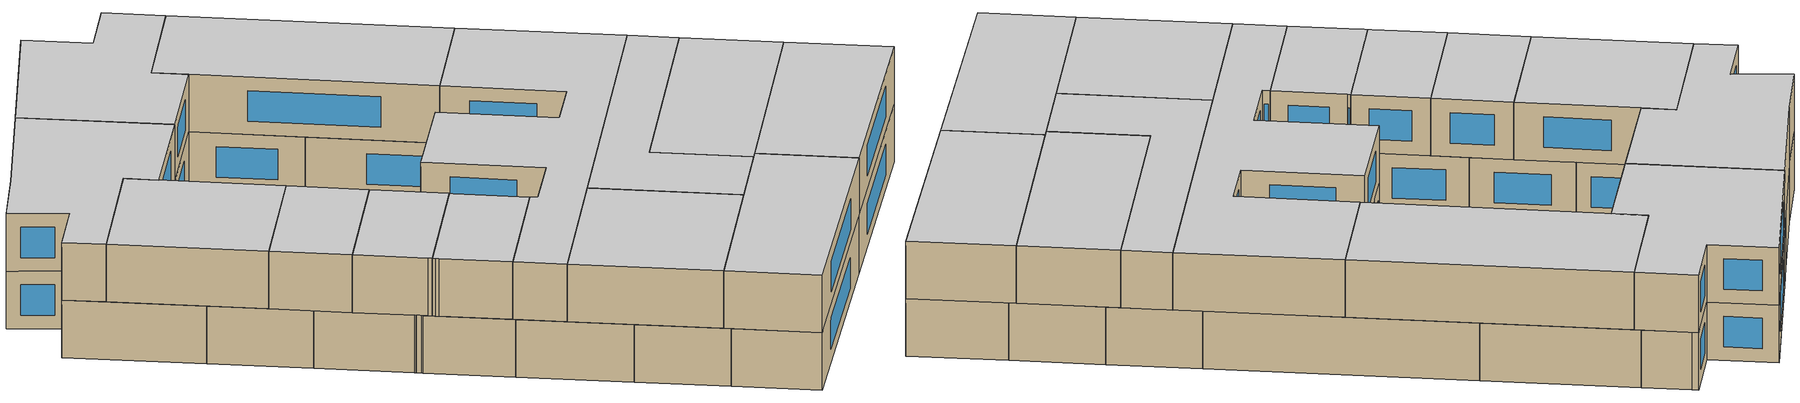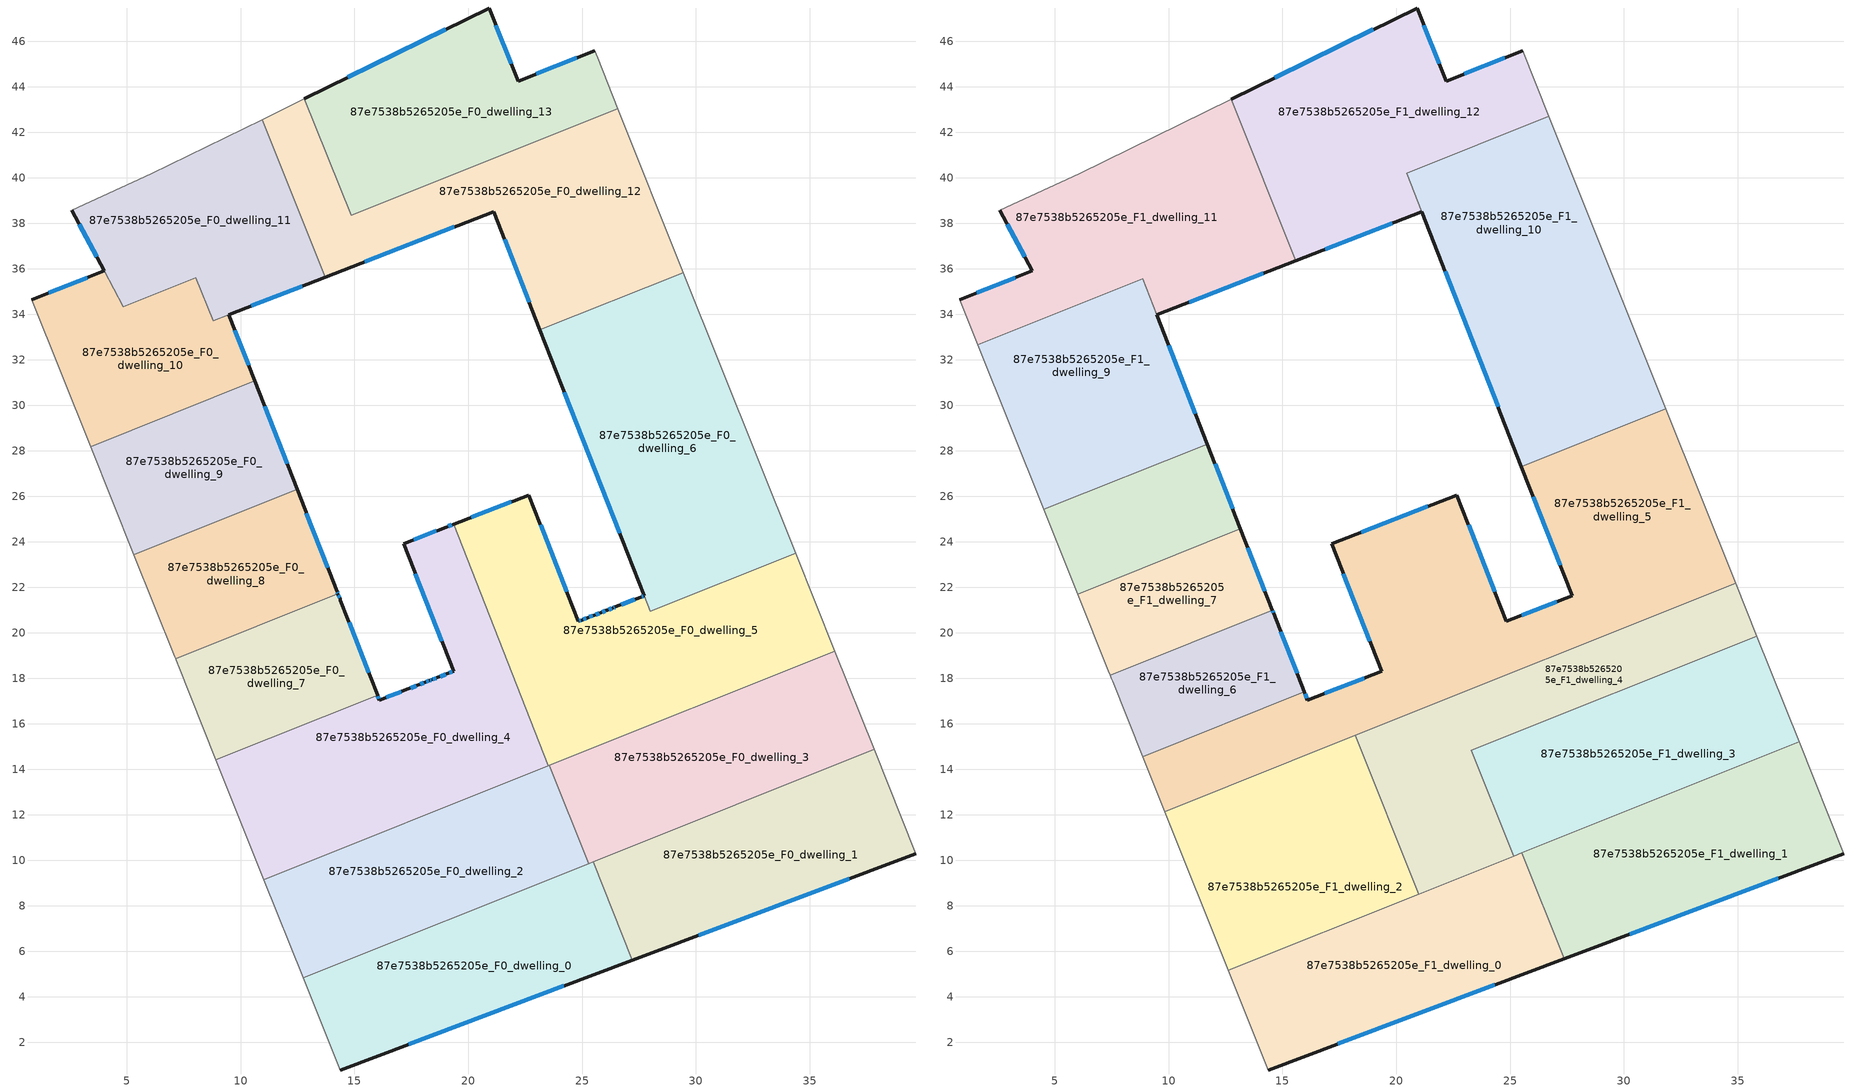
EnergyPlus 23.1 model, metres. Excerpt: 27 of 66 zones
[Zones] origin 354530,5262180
87e7538b5265205e_F0_dwelling_0
 floor ground (EU_floor_Construction): 25.48,9.93 27.21,5.61 14.37,0.78 12.75,4.84 25.29,9.86 z0
 wall outside (EU_wall_Construction): 14.37,0.78 27.21,5.61 z0:3
 wall to 87e7538b5265205e_F0_dwelling_1 (EU_wall_Construction): 27.21,5.61 25.48,9.93 25.67,10.01 z0:3
 wall adiabatic (EU_wall_Construction): 12.75,4.84 14.37,0.78 z0:3
 wall to 87e7538b5265205e_F0_dwelling_2 (EU_wall_Construction): 25.29,9.86 12.75,4.84 z0:3
 wall to 87e7538b5265205e_F0_dwelling_3 (EU_wall_Construction): 25.48,9.93 25.29,9.86 / 25.67,10.01 25.48,9.94 z0:3
 window (EU_Window_Construction): 17.39,1.92 24.2,4.48 z0.7:2.3
 ceiling adiabatic (EU_roof_Construction): 27.21,5.61 25.48,9.94 25.29,9.86 12.75,4.84 14.37,0.78 z3
87e7538b5265205e_F0_dwelling_1
 floor ground (EU_floor_Construction): 37.84,14.87 39.67,10.3 27.21,5.61 25.48,9.93 z0
 wall outside (EU_wall_Construction): 27.21,5.61 39.67,10.3 z0:3
 wall adiabatic (EU_wall_Construction): 39.67,10.3 37.84,14.87 z0:3
 wall to 87e7538b5265205e_F0_dwelling_3 (EU_wall_Construction): 37.84,14.87 25.67,10.01 z0:3
 window (EU_Window_Construction): 30.14,6.71 36.74,9.2 z0.7:2.3
87e7538b5265205e_F0_dwelling_10
 floor ground (EU_floor_Construction): 9.47,33.97 10.61,31.07 3.4,28.18 0.81,34.64 4,35.9 4.84,34.34 8.03,35.61 8.79,33.71 z0
 wall outside (EU_wall_Construction): 4,35.9 0.81,34.64 / 10.61,31.07 9.47,33.97 z0:3
 wall to 87e7538b5265205e_F0_dwelling_11 (EU_wall_Construction): 9.47,33.97 8.79,33.71 8.03,35.61 4.84,34.34 4,35.9 z0:3
 wall to 87e7538b5265205e_F0_dwelling_9 (EU_wall_Construction): 3.4,28.18 10.61,31.07 z0:3
 wall adiabatic (EU_wall_Construction): 0.81,34.64 3.4,28.18 z0:3
 window (EU_Window_Construction): 3.25,35.6 1.56,34.93 / 10.34,31.75 9.74,33.29 z0.7:2.3
87e7538b5265205e_F0_dwelling_11
 floor ground (EU_floor_Construction): 10.94,42.55 13.71,35.63 8.79,33.71 8.03,35.61 4.84,34.34 2.58,38.57 6.08,40.17 z0
 wall outside (EU_wall_Construction): 2.58,38.57 4,35.91 / 9.47,33.97 13.71,35.63 z0:3
 wall adiabatic (EU_wall_Construction): 10.94,42.55 6.08,40.17 2.58,38.57 z0:3
 wall to 87e7538b5265205e_F0_dwelling_12 (EU_wall_Construction): 13.71,35.63 10.94,42.55 z0:3
 window (EU_Window_Construction): 2.91,37.95 3.67,36.53 / 10.47,34.36 12.71,35.24 z0.7:2.3
87e7538b5265205e_F0_dwelling_12
 floor ground (EU_floor_Construction): 26.57,43.03 29.45,35.83 23.15,33.31 21.11,38.51 13.71,35.63 10.94,42.55 12.8,43.47 14.85,38.34 z0
 wall outside (EU_wall_Construction): 13.71,35.63 21.11,38.51 23.15,33.31 z0:3
 wall to 87e7538b5265205e_F0_dwelling_13 (EU_wall_Construction): 26.57,43.03 14.85,38.34 12.8,43.47 z0:3
 wall adiabatic (EU_wall_Construction): 29.45,35.83 26.57,43.03 / 12.8,43.47 10.94,42.55 z0:3
 wall to 87e7538b5265205e_F0_dwelling_6 (EU_wall_Construction): 23.15,33.31 29.45,35.83 z0:3
 window (EU_Window_Construction): 21.59,37.29 22.67,34.53 / 15.45,36.3 19.37,37.84 z0.7:2.3
87e7538b5265205e_F0_dwelling_13
 floor ground (EU_floor_Construction): 25.55,45.58 25.68,45.26 26.57,43.03 14.85,38.34 12.8,43.47 20.91,47.46 22.2,44.25 z0
 wall outside (EU_wall_Construction): 25.55,45.58 22.2,44.25 20.91,47.46 12.8,43.47 z0:3
 wall adiabatic (EU_wall_Construction): 26.57,43.03 25.68,45.26 25.55,45.58 z0:3
 window (EU_Window_Construction): 24.77,45.26 22.99,44.56 / 19.01,46.52 14.71,44.41 / 21.9,45 21.22,46.7 z0.7:2.3
87e7538b5265205e_F0_dwelling_2
 floor ground (EU_floor_Construction): 23.57,14.17 25.29,9.86 12.75,4.84 11.02,9.15 z0
 wall to 87e7538b5265205e_F0_dwelling_3 (EU_wall_Construction): 25.29,9.86 23.57,14.17 z0:3
 wall adiabatic (EU_wall_Construction): 11.02,9.15 12.75,4.84 z0:3
 wall to 87e7538b5265205e_F0_dwelling_4 (EU_wall_Construction): 23.51,14.15 11.02,9.15 z0:3
 wall to 87e7538b5265205e_F0_dwelling_5 (EU_wall_Construction): 23.57,14.17 23.51,14.15 z0:3
87e7538b5265205e_F0_dwelling_3
 floor ground (EU_floor_Construction): 36.11,19.19 37.84,14.87 25.29,9.86 23.57,14.17 z0
 wall to 87e7538b5265205e_F0_dwelling_5 (EU_wall_Construction): 36.11,19.19 23.57,14.17 z0:3
 wall adiabatic (EU_wall_Construction): 37.84,14.87 36.11,19.19 z0:3
87e7538b5265205e_F0_dwelling_4
 floor ground (EU_floor_Construction): 19.36,24.77 23.51,14.15 11.02,9.15 8.91,14.42 16.01,17.26 16.1,17.04 17.35,17.53 17.82,17.71 18.1,17.82 18.32,17.91 18.38,17.93 18.66,18.04 19.11,18.21 19.36,18.31 17.16,23.92 19.03,24.64 z0
 wall outside (EU_wall_Construction): 19.36,24.77 19.03,24.64 17.16,23.92 19.36,18.31 19.11,18.21 18.66,18.04 18.38,17.93 18.32,17.91 18.1,17.82 17.82,17.71 17.35,17.53 16.1,17.04 16.01,17.26 z0:3
 wall to 87e7538b5265205e_F0_dwelling_5 (EU_wall_Construction): 23.51,14.15 19.36,24.77 z0:3
 wall adiabatic (EU_wall_Construction): 8.91,14.42 11.02,9.15 z0:3
 wall to 87e7538b5265205e_F0_dwelling_7 (EU_wall_Construction): 16.01,17.26 8.91,14.42 z0:3
 window (EU_Window_Construction): 17.71,17.67 17.46,17.57 / 18.04,17.79 17.89,17.74 / 18.27,17.88 18.15,17.84 / 18.37,17.92 18.34,17.91 / 18.6,18.01 18.45,17.95 / 19.01,18.17 18.77,18.08 / 19.3,18.28 19.17,18.23 / 17.68,22.6 18.84,19.63 / 18.59,24.47 17.6,24.09 / 19.28,24.74 19.11,24.67 / 16.08,17.09 16.03,17.21 / 17.06,17.41 16.39,17.16 z0.7:2.3
 ceiling adiabatic (EU_roof_Construction): 19.38,12.5 18.19,15.49 9.83,12.14 11.02,9.15 z3
87e7538b5265205e_F0_dwelling_5
 floor ground (EU_floor_Construction): 34.38,23.5 36.11,19.19 23.57,14.17 23.51,14.15 19.36,24.77 22.67,26.05 24.84,20.51 24.98,20.56 25.26,20.67 25.54,20.78 25.82,20.89 26.07,20.98 26.1,20.99 26.38,21.1 26.45,21.13 26.47,21.14 27.59,21.57 27.73,21.62 27.99,20.95 z0
 wall outside (EU_wall_Construction): 27.73,21.62 27.59,21.57 26.47,21.14 26.45,21.13 26.38,21.1 26.1,20.99 26.07,20.98 25.82,20.89 25.54,20.78 25.26,20.67 24.98,20.56 24.84,20.51 22.67,26.05 19.36,24.77 z0:3
 wall to 87e7538b5265205e_F0_dwelling_6 (EU_wall_Construction): 34.38,23.5 27.99,20.95 27.73,21.62 z0:3
 wall adiabatic (EU_wall_Construction): 36.11,19.19 34.38,23.5 z0:3
 window (EU_Window_Construction): 24.33,21.81 23.18,24.75 / 24.95,20.55 24.87,20.52 / 25.2,20.64 25.05,20.59 / 25.48,20.75 25.33,20.69 / 25.76,20.86 25.61,20.8 / 26.01,20.96 25.88,20.91 / 26.31,21.08 26.17,21.02 / 26.43,21.12 26.4,21.11 / 27.32,21.47 26.73,21.24 / 27.69,21.61 27.62,21.58 / 21.89,25.75 20.14,25.07 z0.7:2.3
87e7538b5265205e_F0_dwelling_6
 floor ground (EU_floor_Construction): 29.45,35.83 34.38,23.5 27.99,20.95 23.15,33.31 z0
 wall outside (EU_wall_Construction): 23.15,33.31 27.72,21.63 z0:3
 wall adiabatic (EU_wall_Construction): 34.38,23.5 29.45,35.83 z0:3
 window (EU_Window_Construction): 24.23,30.57 26.65,24.37 z0.7:2.3
 ceiling adiabatic (EU_roof_Construction): 34.38,23.5 31.85,29.84 25.5,27.31 27.99,20.95 z3
87e7538b5265205e_F0_dwelling_7
 floor ground (EU_floor_Construction): 14.38,21.43 16.01,17.26 8.91,14.42 7.25,18.58 7.23,18.62 7.14,18.86 14.27,21.71 14.36,21.48 z0
 wall outside (EU_wall_Construction): 16.01,17.26 14.38,21.43 14.36,21.48 14.27,21.71 z0:3
 wall adiabatic (EU_wall_Construction): 7.14,18.86 7.23,18.62 7.25,18.58 8.91,14.42 z0:3
 wall to 87e7538b5265205e_F0_dwelling_8 (EU_wall_Construction): 14.27,21.71 7.14,18.86 z0:3
 window (EU_Window_Construction): 14.34,21.53 14.29,21.66 / 15.63,18.24 14.76,20.45 z0.7:2.3
87e7538b5265205e_F0_dwelling_8
 floor ground (EU_floor_Construction): 12.47,26.3 14.23,21.8 14.27,21.71 7.14,18.86 7.1,18.95 5.3,23.43 z0
 wall outside (EU_wall_Construction): 14.27,21.71 14.23,21.8 12.47,26.3 z0:3
 wall adiabatic (EU_wall_Construction): 5.3,23.43 7.1,18.95 7.14,18.86 z0:3
 wall to 87e7538b5265205e_F0_dwelling_9 (EU_wall_Construction): 12.47,26.3 5.3,23.43 z0:3
 window (EU_Window_Construction): 13.82,22.86 12.89,25.24 / 14.26,21.73 14.24,21.78 z0.7:2.3
87e7538b5265205e_F0_dwelling_9
 floor ground (EU_floor_Construction): 10.61,31.07 12.47,26.3 5.3,23.43 3.4,28.18 z0
 wall outside (EU_wall_Construction): 12.47,26.3 10.61,31.07 z0:3
 wall adiabatic (EU_wall_Construction): 3.4,28.18 5.3,23.43 z0:3
 window (EU_Window_Construction): 12.04,27.42 11.05,29.95 z0.7:2.3
87e7538b5265205e_F1_dwelling_0
 floor to 87e7538b5265205e_F0_dwelling_1 (EU_floor_Construction): 25.65,10 27.38,5.67 27.21,5.61 25.48,9.93 z3
 floor to 87e7538b5265205e_F0_dwelling_3 (EU_floor_Construction): 25.51,10.33 25.65,10 25.29,9.86 25.16,10.19 z3
 floor to 87e7538b5265205e_F0_dwelling_2 (EU_floor_Construction): 25.16,10.19 25.29,9.86 12.75,4.84 12.62,5.17 z3
 floor adiabatic (EU_floor_Construction): 25.65,10 25.48,9.93 27.21,5.61 14.37,0.78 12.75,4.84 z3
 wall outside (EU_wall_Construction): 14.37,0.78 27.38,5.67 z3:6
 wall to 87e7538b5265205e_F1_dwelling_1 (EU_wall_Construction): 27.38,5.67 25.51,10.33 z3:6
 wall adiabatic (EU_wall_Construction): 12.62,5.17 14.37,0.78 z3:6
 wall to 87e7538b5265205e_F1_dwelling_2 (EU_wall_Construction): 20.98,8.52 12.62,5.17 z3:6
 wall to 87e7538b5265205e_F1_dwelling_4 (EU_wall_Construction): 25.16,10.19 20.98,8.51 z3:6
 wall to 87e7538b5265205e_F1_dwelling_3 (EU_wall_Construction): 25.51,10.33 25.16,10.19 z3:6
 window (EU_Window_Construction): 17.43,1.93 24.32,4.53 z3.7:5.3
 ceiling to 87e7538b5265205e_F2_dwelling_0 (EU_floor_Construction): 27.38,5.67 25.51,10.33 12.62,5.17 14.37,0.78 z6
87e7538b5265205e_F1_dwelling_1
 floor to 87e7538b5265205e_F0_dwelling_1 (EU_floor_Construction): 37.84,14.87 39.67,10.3 27.38,5.67 25.65,10 z3
 floor to 87e7538b5265205e_F0_dwelling_3 (EU_floor_Construction): 37.7,15.21 37.84,14.87 25.65,10 25.51,10.33 z3
 wall outside (EU_wall_Construction): 27.38,5.67 39.67,10.3 z3:6
 wall adiabatic (EU_wall_Construction): 39.67,10.3 37.7,15.21 z3:6
 wall to 87e7538b5265205e_F1_dwelling_3 (EU_wall_Construction): 37.7,15.21 25.51,10.33 z3:6
 window (EU_Window_Construction): 30.26,6.76 36.78,9.21 z3.7:5.3
 ceiling to 87e7538b5265205e_F2_dwelling_1 (EU_floor_Construction): 39.67,10.3 37.7,15.21 25.51,10.33 27.38,5.67 z6
87e7538b5265205e_F1_dwelling_10
 floor to 87e7538b5265205e_F0_dwelling_12 (EU_floor_Construction): 26.71,42.7 29.45,35.83 23.15,33.31 20.45,40.2 z3
 floor to 87e7538b5265205e_F0_dwelling_6 (EU_floor_Construction): 29.45,35.83 31.85,29.84 25.5,27.31 23.15,33.31 z3
 wall outside (EU_wall_Construction): 21.11,38.51 25.5,27.3 z3:6
 wall to 87e7538b5265205e_F1_dwelling_12 (EU_wall_Construction): 26.71,42.7 20.45,40.2 21.11,38.51 z3:6
 wall adiabatic (EU_wall_Construction): 31.85,29.84 26.71,42.7 z3:6
 wall to 87e7538b5265205e_F1_dwelling_5 (EU_wall_Construction): 25.5,27.3 31.85,29.84 z3:6
 window (EU_Window_Construction): 22.14,35.88 24.47,29.94 z3.7:5.3
 ceiling to 87e7538b5265205e_F2_dwelling_10 (EU_floor_Construction): 31.85,29.84 26.71,42.7 20.45,40.2 25.5,27.3 z6
87e7538b5265205e_F1_dwelling_11
 floor to 87e7538b5265205e_F0_dwelling_11 (EU_floor_Construction): 10.94,42.55 13.71,35.63 9.47,33.98 8.85,35.56 8.16,35.28 8.03,35.61 4.84,34.34 2.58,38.57 6.08,40.17 z3
 floor to 87e7538b5265205e_F0_dwelling_10 (EU_floor_Construction): 8.03,35.61 8.16,35.28 1.61,32.66 0.81,34.64 4,35.9 4.84,34.34 z3
 floor to 87e7538b5265205e_F0_dwelling_12 (EU_floor_Construction): 12.75,43.45 15.59,36.36 13.71,35.63 10.94,42.55 z3
 wall outside (EU_wall_Construction): 9.47,33.98 15.58,36.36 / 2.58,38.57 4,35.9 0.81,34.64 z3:6
 wall to 87e7538b5265205e_F1_dwelling_9 (EU_wall_Construction): 1.61,32.66 8.85,35.56 9.47,33.98 z3:6
 wall adiabatic (EU_wall_Construction): 0.81,34.64 1.61,32.66 / 12.75,43.45 6.08,40.17 2.58,38.57 z3:6
 wall to 87e7538b5265205e_F1_dwelling_12 (EU_wall_Construction): 15.59,36.36 12.75,43.45 z3:6
 window (EU_Window_Construction): 10.91,34.54 14.15,35.8 / 3.25,35.6 1.56,34.93 / 2.91,37.95 3.67,36.53 z3.7:5.3
 ceiling to 87e7538b5265205e_F2_dwelling_11 (EU_floor_Construction): 15.58,36.36 12.75,43.45 6.08,40.17 2.58,38.57 4,35.9 0.81,34.64 1.61,32.66 8.85,35.56 9.47,33.98 z6
87e7538b5265205e_F1_dwelling_12
 floor to 87e7538b5265205e_F0_dwelling_13 (EU_floor_Construction): 25.55,45.58 25.68,45.26 26.57,43.03 14.85,38.34 12.8,43.47 20.91,47.46 22.2,44.25 z3
 floor to 87e7538b5265205e_F0_dwelling_12 (EU_floor_Construction): 26.57,43.03 26.71,42.7 20.45,40.2 21.11,38.51 15.59,36.36 12.75,43.45 12.8,43.47 14.85,38.34 z3
 wall outside (EU_wall_Construction): 25.55,45.58 22.2,44.25 20.91,47.46 12.75,43.45 / 15.59,36.36 21.11,38.51 z3:6
 wall adiabatic (EU_wall_Construction): 26.71,42.7 25.55,45.58 z3:6
 window (EU_Window_Construction): 19,46.52 14.67,44.39 / 21.9,45 21.22,46.7 / 24.77,45.26 22.99,44.56 / 16.89,36.87 19.82,38.01 z3.7:5.3
 ceiling to 87e7538b5265205e_F2_dwelling_12 (EU_floor_Construction): 21.11,38.51 20.45,40.2 26.71,42.7 25.55,45.58 22.2,44.25 20.91,47.46 12.75,43.45 15.59,36.36 z6
87e7538b5265205e_F1_dwelling_2
 floor to 87e7538b5265205e_F0_dwelling_2 (EU_floor_Construction): 19.38,12.5 20.98,8.51 12.62,5.17 11.02,9.15 z3
 floor adiabatic (EU_floor_Construction): 18.19,15.49 19.38,12.5 11.02,9.15 9.83,12.14 z3
 wall to 87e7538b5265205e_F1_dwelling_4 (EU_wall_Construction): 20.98,8.51 18.19,15.49 z3:6
 wall adiabatic (EU_wall_Construction): 9.83,12.14 12.62,5.17 z3:6
 wall to 87e7538b5265205e_F1_dwelling_5 (EU_wall_Construction): 18.19,15.49 9.83,12.14 z3:6
 ceiling to 87e7538b5265205e_F2_dwelling_2 (EU_floor_Construction): 20.98,8.51 18.19,15.49 9.83,12.14 12.62,5.17 z6
87e7538b5265205e_F1_dwelling_3
 floor to 87e7538b5265205e_F0_dwelling_3 (EU_floor_Construction): 36.11,19.19 37.7,15.21 25.16,10.19 23.57,14.17 z3
 floor to 87e7538b5265205e_F0_dwelling_5 (EU_floor_Construction): 35.84,19.85 36.11,19.19 23.57,14.17 23.3,14.84 z3
 wall to 87e7538b5265205e_F1_dwelling_4 (EU_wall_Construction): 35.84,19.85 23.3,14.84 25.16,10.19 z3:6
 wall adiabatic (EU_wall_Construction): 37.7,15.21 35.84,19.85 z3:6
 ceiling to 87e7538b5265205e_F2_dwelling_3 (EU_floor_Construction): 37.7,15.21 35.84,19.85 23.3,14.84 25.16,10.19 z6
87e7538b5265205e_F1_dwelling_4
 floor to 87e7538b5265205e_F0_dwelling_5 (EU_floor_Construction): 34.91,22.18 35.84,19.85 23.3,14.84 23.57,14.17 23.51,14.15 22.34,17.14 z3
 floor to 87e7538b5265205e_F0_dwelling_2 (EU_floor_Construction): 23.57,14.17 25.16,10.19 20.98,8.51 19.38,12.5 23.51,14.15 z3
 floor to 87e7538b5265205e_F0_dwelling_4 (EU_floor_Construction): 22.34,17.14 23.51,14.15 19.38,12.5 18.19,15.49 z3
 wall adiabatic (EU_wall_Construction): 35.84,19.85 34.91,22.18 z3:6
 wall to 87e7538b5265205e_F1_dwelling_5 (EU_wall_Construction): 34.91,22.18 18.19,15.49 z3:6
 ceiling to 87e7538b5265205e_F2_dwelling_4 (EU_floor_Construction): 25.16,10.19 23.3,14.84 35.84,19.85 34.91,22.18 18.19,15.49 20.98,8.51 z6
87e7538b5265205e_F1_dwelling_5
 floor to 87e7538b5265205e_F0_dwelling_4 (EU_floor_Construction): 19.36,24.77 22.34,17.14 9.83,12.14 8.91,14.42 16.01,17.26 16.1,17.04 17.35,17.53 17.82,17.71 18.1,17.82 18.22,17.87 19.36,18.31 17.16,23.92 19.04,24.65 z3
 floor to 87e7538b5265205e_F0_dwelling_7 (EU_floor_Construction): 15.96,17.4 16.01,17.26 8.91,14.42 8.86,14.56 z3
 floor to 87e7538b5265205e_F0_dwelling_5 (EU_floor_Construction): 34.38,23.5 34.91,22.18 22.34,17.14 19.36,24.77 22.67,26.05 24.84,20.51 24.98,20.56 25.95,20.94 26.07,20.98 26.1,20.99 26.38,21.1 26.4,21.11 27.73,21.62 27.99,20.95 z3
 floor adiabatic (EU_floor_Construction): 31.85,29.84 34.38,23.5 27.99,20.95 25.5,27.3 z3
 wall outside (EU_wall_Construction): 25.5,27.3 27.73,21.62 24.84,20.51 22.67,26.05 17.16,23.92 19.36,18.31 16.1,17.04 15.96,17.4 z3:6
 wall adiabatic (EU_wall_Construction): 34.91,22.18 31.85,29.84 / 8.86,14.56 9.83,12.14 z3:6
 wall to 87e7538b5265205e_F1_dwelling_6 (EU_wall_Construction): 15.96,17.4 8.86,14.56 z3:6
 window (EU_Window_Construction): 17.68,22.6 18.85,19.63 / 21.37,25.55 18.46,24.42 / 24.33,21.81 23.18,24.75 / 27.05,21.36 25.52,20.77 / 26.02,25.97 27.2,22.96 / 16.06,17.13 15.99,17.32 / 18.59,18.01 16.86,17.34 z3.7:5.3
 ceiling to 87e7538b5265205e_F2_dwelling_5 (EU_floor_Construction): 34.91,22.18 31.85,29.84 25.5,27.3 27.73,21.62 24.84,20.51 22.67,26.05 17.16,23.92 19.36,18.31 16.1,17.04 15.96,17.4 8.86,14.56 9.83,12.14 z6
87e7538b5265205e_F1_dwelling_6
 floor to 87e7538b5265205e_F0_dwelling_7 (EU_floor_Construction): 14.61,20.85 15.96,17.4 8.86,14.56 7.53,17.86 7.48,18 7.42,18.14 14.55,20.99 14.56,20.98 z3
 wall outside (EU_wall_Construction): 15.96,17.4 14.61,20.85 14.55,20.99 z3:6
 wall to 87e7538b5265205e_F1_dwelling_7 (EU_wall_Construction): 14.55,20.99 7.42,18.14 z3:6
 wall adiabatic (EU_wall_Construction): 7.42,18.14 7.48,18 7.53,17.86 8.86,14.56 z3:6
 window (EU_Window_Construction): 14.59,20.89 14.56,20.96 / 15.64,18.21 14.92,20.04 z3.7:5.3
 ceiling to 87e7538b5265205e_F2_dwelling_6 (EU_floor_Construction): 15.96,17.4 14.61,20.85 14.55,20.99 7.42,18.14 7.48,18 7.53,17.86 8.86,14.56 z6
87e7538b5265205e_F1_dwelling_7
 floor to 87e7538b5265205e_F0_dwelling_8 (EU_floor_Construction): 13.15,24.56 14.27,21.71 7.14,18.86 6,21.7 z3
 floor to 87e7538b5265205e_F0_dwelling_7 (EU_floor_Construction): 14.27,21.71 14.55,20.99 7.42,18.14 7.35,18.33 7.14,18.86 z3
 wall outside (EU_wall_Construction): 14.55,20.99 13.15,24.57 z3:6
 wall adiabatic (EU_wall_Construction): 5.99,21.7 7.35,18.33 7.42,18.14 z3:6
 wall to 87e7538b5265205e_F1_dwelling_8 (EU_wall_Construction): 13.15,24.57 5.99,21.7 z3:6
 window (EU_Window_Construction): 14.22,21.83 13.48,23.73 z3.7:5.3
 ceiling to 87e7538b5265205e_F2_dwelling_7 (EU_floor_Construction): 14.55,20.99 13.15,24.57 5.99,21.7 7.35,18.33 7.42,18.14 z6
87e7538b5265205e_F1_dwelling_8
 floor to 87e7538b5265205e_F0_dwelling_9 (EU_floor_Construction): 11.69,28.29 12.47,26.3 5.3,23.43 4.51,25.42 z3
 floor to 87e7538b5265205e_F0_dwelling_8 (EU_floor_Construction): 12.47,26.3 13.15,24.56 6,21.7 5.3,23.43 z3
 wall outside (EU_wall_Construction): 13.15,24.57 11.7,28.29 z3:6
 wall to 87e7538b5265205e_F1_dwelling_9 (EU_wall_Construction): 11.7,28.29 4.51,25.42 z3:6
 wall adiabatic (EU_wall_Construction): 4.51,25.42 5.99,21.7 z3:6
 window (EU_Window_Construction): 12.81,25.44 12.04,27.42 z3.7:5.3
 ceiling to 87e7538b5265205e_F2_dwelling_8 (EU_floor_Construction): 13.15,24.57 11.7,28.29 4.51,25.42 5.99,21.7 z6
87e7538b5265205e_F1_dwelling_9
 floor to 87e7538b5265205e_F0_dwelling_10 (EU_floor_Construction): 9.47,33.97 10.61,31.07 3.4,28.18 1.61,32.66 8.16,35.28 8.79,33.71 z3
 floor to 87e7538b5265205e_F0_dwelling_9 (EU_floor_Construction): 10.61,31.07 11.69,28.29 4.51,25.42 3.4,28.18 z3
 floor to 87e7538b5265205e_F0_dwelling_11 (EU_floor_Construction): 8.85,35.56 9.47,33.98 8.79,33.71 8.16,35.28 z3
 wall outside (EU_wall_Construction): 11.7,28.29 9.47,33.97 z3:6
 wall adiabatic (EU_wall_Construction): 1.61,32.66 4.51,25.42 z3:6
 window (EU_Window_Construction): 11.17,29.63 10,32.64 z3.7:5.3
 ceiling to 87e7538b5265205e_F2_dwelling_9 (EU_floor_Construction): 11.7,28.29 8.85,35.56 1.61,32.66 4.51,25.42 z6
[Building]
EU S2 Campaign: North Axis=0; Terrain=City; Solar Distribution=FullExterior
[Site:Location]
Budapest.Ferenc.Liszt.Intl.AP: Latitude=47.437; Longitude=19.256; Time Zone=1; Elevation=185
[SizingPeriod:WeatherFileDays]
AnnualSizingPeriod: Begin Month=1; Begin Day of Month=1; End Month=12; End Day of Month=31; Day of Week for Start Day=Monday; Use Weather File Daylight Saving Period=No; Use Weather File Rain and Snow Indicators=No
[MATERIAL]
EU_InternalMass_Material: Roughness=MediumRough; Thickness=0.1; Conductivity=1; Density=1800; Specific Heat=900; Thermal Absorptance=0.9; Solar Absorptance=0.7; Visible Absorptance=0.7
[MATERIAL:NOMASS] Roughness=MediumRough; Thermal Absorptance=0.9; Solar Absorptance=0.7; Visible Absorptance=0.7
Name | Thermal Resistance
EU_wall_NoMass | 0.832559
EU_roof_NoMass | 1.39638
EU_floor_NoMass | 0.872794
[WINDOWMATERIAL:SIMPLEGLAZINGSYSTEM]
EU_Window_SimpleGlazing: UFactor=2.79869; Solar Heat Gain Coefficient=0.75; Visible Transmittance=0.75
[CONSTRUCTION]
EU_wall_Construction: EU_wall_NoMass
EU_roof_Construction: EU_roof_NoMass
EU_floor_Construction: EU_floor_NoMass
EU_Window_Construction: EU_Window_SimpleGlazing
EU_InternalMass_Construction: EU_InternalMass_Material
[ZONE] Type=1; Multiplier=1; Ceiling Height=autocalculate; Floor Area=autocalculate; Part of Total Floor Area=Yes
Name | Volume
87e7538b5265205e_F0_dwelling_0 | 185.557
87e7538b5265205e_F1_dwelling_0 | 202.912
87e7538b5265205e_F0_dwelling_1 | 191.235
87e7538b5265205e_F1_dwelling_1 | 202.901
87e7538b5265205e_F0_dwelling_10 | 135.077
87e7538b5265205e_F1_dwelling_10 | 281.821
87e7538b5265205e_F0_dwelling_11 | 168.63
87e7538b5265205e_F1_dwelling_11 | 236.867
87e7538b5265205e_F0_dwelling_12 | 242.024
87e7538b5265205e_F1_dwelling_12 | 234.652
87e7538b5265205e_F0_dwelling_13 | 188.405
87e7538b5265205e_F0_dwelling_2 | 188.396
87e7538b5265205e_F1_dwelling_2 | 202.879
87e7538b5265205e_F0_dwelling_3 | 188.432
87e7538b5265205e_F1_dwelling_3 | 202.913
87e7538b5265205e_F0_dwelling_4 | 267.237
87e7538b5265205e_F1_dwelling_4 | 202.866
87e7538b5265205e_F0_dwelling_5 | 267.694
87e7538b5265205e_F1_dwelling_5 | 417.926
87e7538b5265205e_F0_dwelling_6 | 272.228
87e7538b5265205e_F1_dwelling_6 | 88.7307
87e7538b5265205e_F0_dwelling_7 | 109.816
87e7538b5265205e_F1_dwelling_7 | 88.545
87e7538b5265205e_F0_dwelling_8 | 113.919
87e7538b5265205e_F1_dwelling_8 | 92.8173
87e7538b5265205e_F0_dwelling_9 | 119.034
87e7538b5265205e_F1_dwelling_9 | 181.894
[INTERNALMASS] Construction=EU_InternalMass_Construction
Name | Zone or ZoneList | Surface Area
87e7538b5265205e_F0_dwelling_0_EU_InternalMass | 87e7538b5265205e_F0_dwelling_0 | 61.8505
87e7538b5265205e_F0_dwelling_1_EU_InternalMass | 87e7538b5265205e_F0_dwelling_1 | 63.7444
87e7538b5265205e_F0_dwelling_2_EU_InternalMass | 87e7538b5265205e_F0_dwelling_2 | 62.798
87e7538b5265205e_F0_dwelling_3_EU_InternalMass | 87e7538b5265205e_F0_dwelling_3 | 62.8155
87e7538b5265205e_F0_dwelling_4_EU_InternalMass | 87e7538b5265205e_F0_dwelling_4 | 89.0821
87e7538b5265205e_F0_dwelling_5_EU_InternalMass | 87e7538b5265205e_F0_dwelling_5 | 89.2315
87e7538b5265205e_F0_dwelling_6_EU_InternalMass | 87e7538b5265205e_F0_dwelling_6 | 90.7517
87e7538b5265205e_F0_dwelling_7_EU_InternalMass | 87e7538b5265205e_F0_dwelling_7 | 36.6024
87e7538b5265205e_F0_dwelling_8_EU_InternalMass | 87e7538b5265205e_F0_dwelling_8 | 37.9754
87e7538b5265205e_F0_dwelling_9_EU_InternalMass | 87e7538b5265205e_F0_dwelling_9 | 39.6752
87e7538b5265205e_F0_dwelling_10_EU_InternalMass | 87e7538b5265205e_F0_dwelling_10 | 45.0257
87e7538b5265205e_F0_dwelling_11_EU_InternalMass | 87e7538b5265205e_F0_dwelling_11 | 56.2074
87e7538b5265205e_F0_dwelling_12_EU_InternalMass | 87e7538b5265205e_F0_dwelling_12 | 80.6712
87e7538b5265205e_F0_dwelling_13_EU_InternalMass | 87e7538b5265205e_F0_dwelling_13 | 62.8017
87e7538b5265205e_F1_dwelling_0_EU_InternalMass | 87e7538b5265205e_F1_dwelling_0 | 67.6365
87e7538b5265205e_F1_dwelling_1_EU_InternalMass | 87e7538b5265205e_F1_dwelling_1 | 67.6345
87e7538b5265205e_F1_dwelling_2_EU_InternalMass | 87e7538b5265205e_F1_dwelling_2 | 67.6264
87e7538b5265205e_F1_dwelling_3_EU_InternalMass | 87e7538b5265205e_F1_dwelling_3 | 67.6366
87e7538b5265205e_F1_dwelling_4_EU_InternalMass | 87e7538b5265205e_F1_dwelling_4 | 67.622
87e7538b5265205e_F1_dwelling_5_EU_InternalMass | 87e7538b5265205e_F1_dwelling_5 | 139.311
87e7538b5265205e_F1_dwelling_6_EU_InternalMass | 87e7538b5265205e_F1_dwelling_6 | 29.5814
87e7538b5265205e_F1_dwelling_7_EU_InternalMass | 87e7538b5265205e_F1_dwelling_7 | 29.512
87e7538b5265205e_F1_dwelling_8_EU_InternalMass | 87e7538b5265205e_F1_dwelling_8 | 30.937
87e7538b5265205e_F1_dwelling_9_EU_InternalMass | 87e7538b5265205e_F1_dwelling_9 | 60.6329
87e7538b5265205e_F1_dwelling_10_EU_InternalMass | 87e7538b5265205e_F1_dwelling_10 | 93.9321
87e7538b5265205e_F1_dwelling_11_EU_InternalMass | 87e7538b5265205e_F1_dwelling_11 | 78.9569
87e7538b5265205e_F1_dwelling_12_EU_InternalMass | 87e7538b5265205e_F1_dwelling_12 | 78.2168
[OTHEREQUIPMENT] Fuel Type=Electricity; Design Level Calculation Method=Watts/Area; Power per Zone Floor Area=1; Fraction Latent=0; Fraction Radiant=0; Fraction Lost=0; Carbon Dioxide Generation Rate=0; EndUse Subcategory=EU_Step8_InternalGains
Name | Zone or ZoneList or Space or SpaceList | Schedule
EU_Step8_InternalGain_87e7538b5265205e_F0_dwelling_0_f000 | 87e7538b5265205e_F0_dwelling_0 | EU_Step8_GainSchedule_87e7538b5265205e_F0_dwelling_0_f000
EU_Step8_InternalGain_87e7538b5265205e_F0_dwelling_1_f000 | 87e7538b5265205e_F0_dwelling_1 | EU_Step8_GainSchedule_87e7538b5265205e_F0_dwelling_1_f000
EU_Step8_InternalGain_87e7538b5265205e_F0_dwelling_2_f000 | 87e7538b5265205e_F0_dwelling_2 | EU_Step8_GainSchedule_87e7538b5265205e_F0_dwelling_2_f000
EU_Step8_InternalGain_87e7538b5265205e_F0_dwelling_3_f000 | 87e7538b5265205e_F0_dwelling_3 | EU_Step8_GainSchedule_87e7538b5265205e_F0_dwelling_3_f000
EU_Step8_InternalGain_87e7538b5265205e_F0_dwelling_4_f000 | 87e7538b5265205e_F0_dwelling_4 | EU_Step8_GainSchedule_87e7538b5265205e_F0_dwelling_4_f000
EU_Step8_InternalGain_87e7538b5265205e_F0_dwelling_5_f000 | 87e7538b5265205e_F0_dwelling_5 | EU_Step8_GainSchedule_87e7538b5265205e_F0_dwelling_5_f000
EU_Step8_InternalGain_87e7538b5265205e_F0_dwelling_6_f000 | 87e7538b5265205e_F0_dwelling_6 | EU_Step8_GainSchedule_87e7538b5265205e_F0_dwelling_6_f000
EU_Step8_InternalGain_87e7538b5265205e_F0_dwelling_7_f000 | 87e7538b5265205e_F0_dwelling_7 | EU_Step8_GainSchedule_87e7538b5265205e_F0_dwelling_7_f000
EU_Step8_InternalGain_87e7538b5265205e_F0_dwelling_8_f000 | 87e7538b5265205e_F0_dwelling_8 | EU_Step8_GainSchedule_87e7538b5265205e_F0_dwelling_8_f000
EU_Step8_InternalGain_87e7538b5265205e_F0_dwelling_9_f000 | 87e7538b5265205e_F0_dwelling_9 | EU_Step8_GainSchedule_87e7538b5265205e_F0_dwelling_9_f000
EU_Step8_InternalGain_87e7538b5265205e_F0_dwelling_10_f000 | 87e7538b5265205e_F0_dwelling_10 | EU_Step8_GainSchedule_87e7538b5265205e_F0_dwelling_10_f000
EU_Step8_InternalGain_87e7538b5265205e_F0_dwelling_11_f000 | 87e7538b5265205e_F0_dwelling_11 | EU_Step8_GainSchedule_87e7538b5265205e_F0_dwelling_11_f000
EU_Step8_InternalGain_87e7538b5265205e_F0_dwelling_12_f000 | 87e7538b5265205e_F0_dwelling_12 | EU_Step8_GainSchedule_87e7538b5265205e_F0_dwelling_12_f000
EU_Step8_InternalGain_87e7538b5265205e_F0_dwelling_13_f000 | 87e7538b5265205e_F0_dwelling_13 | EU_Step8_GainSchedule_87e7538b5265205e_F0_dwelling_13_f000
EU_Step8_InternalGain_87e7538b5265205e_F1_dwelling_0_f000 | 87e7538b5265205e_F1_dwelling_0 | EU_Step8_GainSchedule_87e7538b5265205e_F1_dwelling_0_f000
EU_Step8_InternalGain_87e7538b5265205e_F1_dwelling_1_f000 | 87e7538b5265205e_F1_dwelling_1 | EU_Step8_GainSchedule_87e7538b5265205e_F1_dwelling_1_f000
EU_Step8_InternalGain_87e7538b5265205e_F1_dwelling_2_f000 | 87e7538b5265205e_F1_dwelling_2 | EU_Step8_GainSchedule_87e7538b5265205e_F1_dwelling_2_f000
EU_Step8_InternalGain_87e7538b5265205e_F1_dwelling_3_f000 | 87e7538b5265205e_F1_dwelling_3 | EU_Step8_GainSchedule_87e7538b5265205e_F1_dwelling_3_f000
EU_Step8_InternalGain_87e7538b5265205e_F1_dwelling_4_f000 | 87e7538b5265205e_F1_dwelling_4 | EU_Step8_GainSchedule_87e7538b5265205e_F1_dwelling_4_f000
EU_Step8_InternalGain_87e7538b5265205e_F1_dwelling_5_f000 | 87e7538b5265205e_F1_dwelling_5 | EU_Step8_GainSchedule_87e7538b5265205e_F1_dwelling_5_f000
EU_Step8_InternalGain_87e7538b5265205e_F1_dwelling_6_f000 | 87e7538b5265205e_F1_dwelling_6 | EU_Step8_GainSchedule_87e7538b5265205e_F1_dwelling_6_f000
EU_Step8_InternalGain_87e7538b5265205e_F1_dwelling_7_f000 | 87e7538b5265205e_F1_dwelling_7 | EU_Step8_GainSchedule_87e7538b5265205e_F1_dwelling_7_f000
EU_Step8_InternalGain_87e7538b5265205e_F1_dwelling_8_f000 | 87e7538b5265205e_F1_dwelling_8 | EU_Step8_GainSchedule_87e7538b5265205e_F1_dwelling_8_f000
EU_Step8_InternalGain_87e7538b5265205e_F1_dwelling_9_f000 | 87e7538b5265205e_F1_dwelling_9 | EU_Step8_GainSchedule_87e7538b5265205e_F1_dwelling_9_f000
EU_Step8_InternalGain_87e7538b5265205e_F1_dwelling_10_f000 | 87e7538b5265205e_F1_dwelling_10 | EU_Step8_GainSchedule_87e7538b5265205e_F1_dwelling_10_f000
EU_Step8_InternalGain_87e7538b5265205e_F1_dwelling_11_f000 | 87e7538b5265205e_F1_dwelling_11 | EU_Step8_GainSchedule_87e7538b5265205e_F1_dwelling_11_f000
EU_Step8_InternalGain_87e7538b5265205e_F1_dwelling_12_f000 | 87e7538b5265205e_F1_dwelling_12 | EU_Step8_GainSchedule_87e7538b5265205e_F1_dwelling_12_f000
[ZONEVENTILATION:DESIGNFLOWRATE] Schedule=EU_AlwaysOn; Design Flow Rate Calculation Method=AirChanges/Hour; Air Changes per Hour=0.475469; Ventilation Type=Natural; Fan Pressure Rise=0; Fan Total Efficiency=1; Constant Term Coefficient=1; Temperature Term Coefficient=0; Velocity Term Coefficient=0; Velocity Squared Term Coefficient=0; Minimum Indoor Temperature=-100; Maximum Indoor Temperature=100; Delta Temperature=-100; Minimum Outdoor Temperature=-100; Maximum Outdoor Temperature=100; Maximum Wind Speed=40
Name | Zone or ZoneList or Space or SpaceList
EU_ConstantAir_87e7538b5265205e_F0_dwelling_0 | 87e7538b5265205e_F0_dwelling_0
EU_ConstantAir_87e7538b5265205e_F0_dwelling_1 | 87e7538b5265205e_F0_dwelling_1
EU_ConstantAir_87e7538b5265205e_F0_dwelling_2 | 87e7538b5265205e_F0_dwelling_2
EU_ConstantAir_87e7538b5265205e_F0_dwelling_3 | 87e7538b5265205e_F0_dwelling_3
EU_ConstantAir_87e7538b5265205e_F0_dwelling_4 | 87e7538b5265205e_F0_dwelling_4
EU_ConstantAir_87e7538b5265205e_F0_dwelling_5 | 87e7538b5265205e_F0_dwelling_5
EU_ConstantAir_87e7538b5265205e_F0_dwelling_6 | 87e7538b5265205e_F0_dwelling_6
EU_ConstantAir_87e7538b5265205e_F0_dwelling_7 | 87e7538b5265205e_F0_dwelling_7
EU_ConstantAir_87e7538b5265205e_F0_dwelling_8 | 87e7538b5265205e_F0_dwelling_8
EU_ConstantAir_87e7538b5265205e_F0_dwelling_9 | 87e7538b5265205e_F0_dwelling_9
EU_ConstantAir_87e7538b5265205e_F0_dwelling_10 | 87e7538b5265205e_F0_dwelling_10
EU_ConstantAir_87e7538b5265205e_F0_dwelling_11 | 87e7538b5265205e_F0_dwelling_11
EU_ConstantAir_87e7538b5265205e_F0_dwelling_12 | 87e7538b5265205e_F0_dwelling_12
EU_ConstantAir_87e7538b5265205e_F0_dwelling_13 | 87e7538b5265205e_F0_dwelling_13
EU_ConstantAir_87e7538b5265205e_F1_dwelling_0 | 87e7538b5265205e_F1_dwelling_0
EU_ConstantAir_87e7538b5265205e_F1_dwelling_1 | 87e7538b5265205e_F1_dwelling_1
EU_ConstantAir_87e7538b5265205e_F1_dwelling_2 | 87e7538b5265205e_F1_dwelling_2
EU_ConstantAir_87e7538b5265205e_F1_dwelling_3 | 87e7538b5265205e_F1_dwelling_3
EU_ConstantAir_87e7538b5265205e_F1_dwelling_4 | 87e7538b5265205e_F1_dwelling_4
EU_ConstantAir_87e7538b5265205e_F1_dwelling_5 | 87e7538b5265205e_F1_dwelling_5
EU_ConstantAir_87e7538b5265205e_F1_dwelling_6 | 87e7538b5265205e_F1_dwelling_6
EU_ConstantAir_87e7538b5265205e_F1_dwelling_7 | 87e7538b5265205e_F1_dwelling_7
EU_ConstantAir_87e7538b5265205e_F1_dwelling_8 | 87e7538b5265205e_F1_dwelling_8
EU_ConstantAir_87e7538b5265205e_F1_dwelling_9 | 87e7538b5265205e_F1_dwelling_9
EU_ConstantAir_87e7538b5265205e_F1_dwelling_10 | 87e7538b5265205e_F1_dwelling_10
EU_ConstantAir_87e7538b5265205e_F1_dwelling_11 | 87e7538b5265205e_F1_dwelling_11
EU_ConstantAir_87e7538b5265205e_F1_dwelling_12 | 87e7538b5265205e_F1_dwelling_12
[HVACTEMPLATE:THERMOSTAT] Constant Heating Setpoint=20; Constant Cooling Setpoint=50
EU_HeatOnly_87e7538b5265205e_F0_dwelling_0; EU_HeatOnly_87e7538b5265205e_F0_dwelling_1; EU_HeatOnly_87e7538b5265205e_F0_dwelling_2; EU_HeatOnly_87e7538b5265205e_F0_dwelling_3; EU_HeatOnly_87e7538b5265205e_F0_dwelling_4; EU_HeatOnly_87e7538b5265205e_F0_dwelling_5; EU_HeatOnly_87e7538b5265205e_F0_dwelling_6; EU_HeatOnly_87e7538b5265205e_F0_dwelling_7; EU_HeatOnly_87e7538b5265205e_F0_dwelling_8; EU_HeatOnly_87e7538b5265205e_F0_dwelling_9; EU_HeatOnly_87e7538b5265205e_F0_dwelling_10; EU_HeatOnly_87e7538b5265205e_F0_dwelling_11; EU_HeatOnly_87e7538b5265205e_F0_dwelling_12; EU_HeatOnly_87e7538b5265205e_F0_dwelling_13; EU_HeatOnly_87e7538b5265205e_F1_dwelling_0; EU_HeatOnly_87e7538b5265205e_F1_dwelling_1; EU_HeatOnly_87e7538b5265205e_F1_dwelling_2; EU_HeatOnly_87e7538b5265205e_F1_dwelling_3; EU_HeatOnly_87e7538b5265205e_F1_dwelling_4; EU_HeatOnly_87e7538b5265205e_F1_dwelling_5; EU_HeatOnly_87e7538b5265205e_F1_dwelling_6; EU_HeatOnly_87e7538b5265205e_F1_dwelling_7; EU_HeatOnly_87e7538b5265205e_F1_dwelling_8; EU_HeatOnly_87e7538b5265205e_F1_dwelling_9; EU_HeatOnly_87e7538b5265205e_F1_dwelling_10; EU_HeatOnly_87e7538b5265205e_F1_dwelling_11; EU_HeatOnly_87e7538b5265205e_F1_dwelling_12; EU_HeatOnly_87e7538b5265205e_F2_dwelling_0; EU_HeatOnly_87e7538b5265205e_F2_dwelling_1; EU_HeatOnly_87e7538b5265205e_F2_dwelling_2; EU_HeatOnly_87e7538b5265205e_F2_dwelling_3; EU_HeatOnly_87e7538b5265205e_F2_dwelling_4; EU_HeatOnly_87e7538b5265205e_F2_dwelling_5; EU_HeatOnly_87e7538b5265205e_F2_dwelling_6; EU_HeatOnly_87e7538b5265205e_F2_dwelling_7; EU_HeatOnly_87e7538b5265205e_F2_dwelling_8; EU_HeatOnly_87e7538b5265205e_F2_dwelling_9; EU_HeatOnly_87e7538b5265205e_F2_dwelling_10; EU_HeatOnly_87e7538b5265205e_F2_dwelling_11; EU_HeatOnly_87e7538b5265205e_F2_dwelling_12; EU_HeatOnly_87e7538b5265205e_F3_dwelling_0; EU_HeatOnly_87e7538b5265205e_F3_dwelling_1; EU_HeatOnly_87e7538b5265205e_F3_dwelling_2; EU_HeatOnly_87e7538b5265205e_F3_dwelling_3; EU_HeatOnly_87e7538b5265205e_F3_dwelling_4; EU_HeatOnly_87e7538b5265205e_F3_dwelling_5
[HVACTEMPLATE:ZONE:IDEALLOADSAIRSYSTEM] System Availability Schedule=EU_AlwaysOn; Maximum Heating Supply Air Temperature=50; Minimum Cooling Supply Air Temperature=13; Maximum Heating Supply Air Humidity Ratio=0.0156; Minimum Cooling Supply Air Humidity Ratio=0.0077; Heating Limit=NoLimit; Cooling Limit=NoLimit; Heating Availability Schedule=EU_AlwaysOn; Cooling Availability Schedule=EU_CoolingOff; Dehumidification Control Type=ConstantSensibleHeatRatio; Cooling Sensible Heat Ratio=0.7; Dehumidification Setpoint=60; Humidification Control Type=None; Humidification Setpoint=30; Outdoor Air Method=None; Outdoor Air Flow Rate per Person=0.00944; Outdoor Air Flow Rate per Zone Floor Area=0; Outdoor Air Flow Rate per Zone=0; Demand Controlled Ventilation Type=None; Outdoor Air Economizer Type=NoEconomizer; Heat Recovery Type=None; Sensible Heat Recovery Effectiveness=0.7; Latent Heat Recovery Effectiveness=0.65
Name | Template Thermostat
87e7538b5265205e_F0_dwelling_0 | EU_HeatOnly_87e7538b5265205e_F0_dwelling_0
87e7538b5265205e_F0_dwelling_1 | EU_HeatOnly_87e7538b5265205e_F0_dwelling_1
87e7538b5265205e_F0_dwelling_2 | EU_HeatOnly_87e7538b5265205e_F0_dwelling_2
87e7538b5265205e_F0_dwelling_3 | EU_HeatOnly_87e7538b5265205e_F0_dwelling_3
87e7538b5265205e_F0_dwelling_4 | EU_HeatOnly_87e7538b5265205e_F0_dwelling_4
87e7538b5265205e_F0_dwelling_5 | EU_HeatOnly_87e7538b5265205e_F0_dwelling_5
87e7538b5265205e_F0_dwelling_6 | EU_HeatOnly_87e7538b5265205e_F0_dwelling_6
87e7538b5265205e_F0_dwelling_7 | EU_HeatOnly_87e7538b5265205e_F0_dwelling_7
87e7538b5265205e_F0_dwelling_8 | EU_HeatOnly_87e7538b5265205e_F0_dwelling_8
87e7538b5265205e_F0_dwelling_9 | EU_HeatOnly_87e7538b5265205e_F0_dwelling_9
87e7538b5265205e_F0_dwelling_10 | EU_HeatOnly_87e7538b5265205e_F0_dwelling_10
87e7538b5265205e_F0_dwelling_11 | EU_HeatOnly_87e7538b5265205e_F0_dwelling_11
87e7538b5265205e_F0_dwelling_12 | EU_HeatOnly_87e7538b5265205e_F0_dwelling_12
87e7538b5265205e_F0_dwelling_13 | EU_HeatOnly_87e7538b5265205e_F0_dwelling_13
87e7538b5265205e_F1_dwelling_0 | EU_HeatOnly_87e7538b5265205e_F1_dwelling_0
87e7538b5265205e_F1_dwelling_1 | EU_HeatOnly_87e7538b5265205e_F1_dwelling_1
87e7538b5265205e_F1_dwelling_2 | EU_HeatOnly_87e7538b5265205e_F1_dwelling_2
87e7538b5265205e_F1_dwelling_3 | EU_HeatOnly_87e7538b5265205e_F1_dwelling_3
87e7538b5265205e_F1_dwelling_4 | EU_HeatOnly_87e7538b5265205e_F1_dwelling_4
87e7538b5265205e_F1_dwelling_5 | EU_HeatOnly_87e7538b5265205e_F1_dwelling_5
87e7538b5265205e_F1_dwelling_6 | EU_HeatOnly_87e7538b5265205e_F1_dwelling_6
87e7538b5265205e_F1_dwelling_7 | EU_HeatOnly_87e7538b5265205e_F1_dwelling_7
87e7538b5265205e_F1_dwelling_8 | EU_HeatOnly_87e7538b5265205e_F1_dwelling_8
87e7538b5265205e_F1_dwelling_9 | EU_HeatOnly_87e7538b5265205e_F1_dwelling_9
87e7538b5265205e_F1_dwelling_10 | EU_HeatOnly_87e7538b5265205e_F1_dwelling_10
87e7538b5265205e_F1_dwelling_11 | EU_HeatOnly_87e7538b5265205e_F1_dwelling_11
87e7538b5265205e_F1_dwelling_12 | EU_HeatOnly_87e7538b5265205e_F1_dwelling_12
[SIZING:ZONE] Zone Cooling Design Supply Air Temperature Input Method=SupplyAirTemperature; Zone Cooling Design Supply Air Temperature=13; Zone Heating Design Supply Air Temperature Input Method=SupplyAirTemperature; Zone Heating Design Supply Air Temperature=50; Zone Cooling Design Supply Air Humidity Ratio=0.008; Zone Heating Design Supply Air Humidity Ratio=0.008; Cooling Design Air Flow Method=DesignDay; Cooling Design Air Flow Rate=0; Cooling Minimum Air Flow per Zone Floor Area=0.000762; Cooling Minimum Air Flow=0; Cooling Minimum Air Flow Fraction=0.2; Heating Design Air Flow Method=DesignDay; Heating Design Air Flow Rate=0; Heating Maximum Air Flow per Zone Floor Area=0.002032; Heating Maximum Air Flow=0.141576; Heating Maximum Air Flow Fraction=0.3; Account for Dedicated Outdoor Air System=No; Dedicated Outdoor Air System Control Strategy=NeutralSupplyAir; Dedicated Outdoor Air Low Setpoint Temperature for Design=autosize; Dedicated Outdoor Air High Setpoint Temperature for Design=autosize; Zone Load Sizing Method=Sensible Load Only No Latent Load; Zone Latent Cooling Design Supply Air Humidity Ratio Input Method=HumidityRatioDifference; Zone Cooling Design Supply Air Humidity Ratio Difference=0.005; Zone Latent Heating Design Supply Air Humidity Ratio Input Method=HumidityRatioDifference; Zone Humidification Design Supply Air Humidity Ratio Difference=0.005
87e7538b5265205e_F0_dwelling_0; 87e7538b5265205e_F0_dwelling_1; 87e7538b5265205e_F0_dwelling_2; 87e7538b5265205e_F0_dwelling_3; 87e7538b5265205e_F0_dwelling_4; 87e7538b5265205e_F0_dwelling_5; 87e7538b5265205e_F0_dwelling_6; 87e7538b5265205e_F0_dwelling_7; 87e7538b5265205e_F0_dwelling_8; 87e7538b5265205e_F0_dwelling_9; 87e7538b5265205e_F0_dwelling_10; 87e7538b5265205e_F0_dwelling_11; 87e7538b5265205e_F0_dwelling_12; 87e7538b5265205e_F0_dwelling_13; 87e7538b5265205e_F1_dwelling_0; 87e7538b5265205e_F1_dwelling_1; 87e7538b5265205e_F1_dwelling_2; 87e7538b5265205e_F1_dwelling_3; 87e7538b5265205e_F1_dwelling_4; 87e7538b5265205e_F1_dwelling_5; 87e7538b5265205e_F1_dwelling_6; 87e7538b5265205e_F1_dwelling_7; 87e7538b5265205e_F1_dwelling_8; 87e7538b5265205e_F1_dwelling_9; 87e7538b5265205e_F1_dwelling_10; 87e7538b5265205e_F1_dwelling_11; 87e7538b5265205e_F1_dwelling_12
[SCHEDULE:CONSTANT]
Name | Hourly Value
EU_AlwaysOn | 1
EU_CoolingOff | 0
[SCHEDULE:FILE] Column Number=1; Rows to Skip at Top=0; Number of Hours of Data=8760; Column Separator=Comma; Interpolate to Timestep=No; Minutes per Item=60; Adjust Schedule for Daylight Savings=Yes
Name | File
EU_Step8_GainSchedule_87e7538b5265205e_F0_dwelling_0_f000 | ../../schedules/87e7538b5265205e/87e7538b5265205e_F0_dwelling_0_f000_gain.csv
EU_Step8_GainSchedule_87e7538b5265205e_F0_dwelling_1_f000 | ../../schedules/87e7538b5265205e/87e7538b5265205e_F0_dwelling_1_f000_gain.csv
EU_Step8_GainSchedule_87e7538b5265205e_F0_dwelling_2_f000 | ../../schedules/87e7538b5265205e/87e7538b5265205e_F0_dwelling_2_f000_gain.csv
EU_Step8_GainSchedule_87e7538b5265205e_F0_dwelling_3_f000 | ../../schedules/87e7538b5265205e/87e7538b5265205e_F0_dwelling_3_f000_gain.csv
EU_Step8_GainSchedule_87e7538b5265205e_F0_dwelling_4_f000 | ../../schedules/87e7538b5265205e/87e7538b5265205e_F0_dwelling_4_f000_gain.csv
EU_Step8_GainSchedule_87e7538b5265205e_F0_dwelling_5_f000 | ../../schedules/87e7538b5265205e/87e7538b5265205e_F0_dwelling_5_f000_gain.csv
EU_Step8_GainSchedule_87e7538b5265205e_F0_dwelling_6_f000 | ../../schedules/87e7538b5265205e/87e7538b5265205e_F0_dwelling_6_f000_gain.csv
EU_Step8_GainSchedule_87e7538b5265205e_F0_dwelling_7_f000 | ../../schedules/87e7538b5265205e/87e7538b5265205e_F0_dwelling_7_f000_gain.csv
EU_Step8_GainSchedule_87e7538b5265205e_F0_dwelling_8_f000 | ../../schedules/87e7538b5265205e/87e7538b5265205e_F0_dwelling_8_f000_gain.csv
EU_Step8_GainSchedule_87e7538b5265205e_F0_dwelling_9_f000 | ../../schedules/87e7538b5265205e/87e7538b5265205e_F0_dwelling_9_f000_gain.csv
EU_Step8_GainSchedule_87e7538b5265205e_F0_dwelling_10_f000 | ../../schedules/87e7538b5265205e/87e7538b5265205e_F0_dwelling_10_f000_gain.csv
EU_Step8_GainSchedule_87e7538b5265205e_F0_dwelling_11_f000 | ../../schedules/87e7538b5265205e/87e7538b5265205e_F0_dwelling_11_f000_gain.csv
EU_Step8_GainSchedule_87e7538b5265205e_F0_dwelling_12_f000 | ../../schedules/87e7538b5265205e/87e7538b5265205e_F0_dwelling_12_f000_gain.csv
EU_Step8_GainSchedule_87e7538b5265205e_F0_dwelling_13_f000 | ../../schedules/87e7538b5265205e/87e7538b5265205e_F0_dwelling_13_f000_gain.csv
EU_Step8_GainSchedule_87e7538b5265205e_F1_dwelling_0_f000 | ../../schedules/87e7538b5265205e/87e7538b5265205e_F1_dwelling_0_f000_gain.csv
EU_Step8_GainSchedule_87e7538b5265205e_F1_dwelling_1_f000 | ../../schedules/87e7538b5265205e/87e7538b5265205e_F1_dwelling_1_f000_gain.csv
EU_Step8_GainSchedule_87e7538b5265205e_F1_dwelling_2_f000 | ../../schedules/87e7538b5265205e/87e7538b5265205e_F1_dwelling_2_f000_gain.csv
EU_Step8_GainSchedule_87e7538b5265205e_F1_dwelling_3_f000 | ../../schedules/87e7538b5265205e/87e7538b5265205e_F1_dwelling_3_f000_gain.csv
EU_Step8_GainSchedule_87e7538b5265205e_F1_dwelling_4_f000 | ../../schedules/87e7538b5265205e/87e7538b5265205e_F1_dwelling_4_f000_gain.csv
EU_Step8_GainSchedule_87e7538b5265205e_F1_dwelling_5_f000 | ../../schedules/87e7538b5265205e/87e7538b5265205e_F1_dwelling_5_f000_gain.csv
EU_Step8_GainSchedule_87e7538b5265205e_F1_dwelling_6_f000 | ../../schedules/87e7538b5265205e/87e7538b5265205e_F1_dwelling_6_f000_gain.csv
EU_Step8_GainSchedule_87e7538b5265205e_F1_dwelling_7_f000 | ../../schedules/87e7538b5265205e/87e7538b5265205e_F1_dwelling_7_f000_gain.csv
EU_Step8_GainSchedule_87e7538b5265205e_F1_dwelling_8_f000 | ../../schedules/87e7538b5265205e/87e7538b5265205e_F1_dwelling_8_f000_gain.csv
EU_Step8_GainSchedule_87e7538b5265205e_F1_dwelling_9_f000 | ../../schedules/87e7538b5265205e/87e7538b5265205e_F1_dwelling_9_f000_gain.csv
EU_Step8_GainSchedule_87e7538b5265205e_F1_dwelling_10_f000 | ../../schedules/87e7538b5265205e/87e7538b5265205e_F1_dwelling_10_f000_gain.csv
EU_Step8_GainSchedule_87e7538b5265205e_F1_dwelling_11_f000 | ../../schedules/87e7538b5265205e/87e7538b5265205e_F1_dwelling_11_f000_gain.csv
EU_Step8_GainSchedule_87e7538b5265205e_F1_dwelling_12_f000 | ../../schedules/87e7538b5265205e/87e7538b5265205e_F1_dwelling_12_f000_gain.csv
